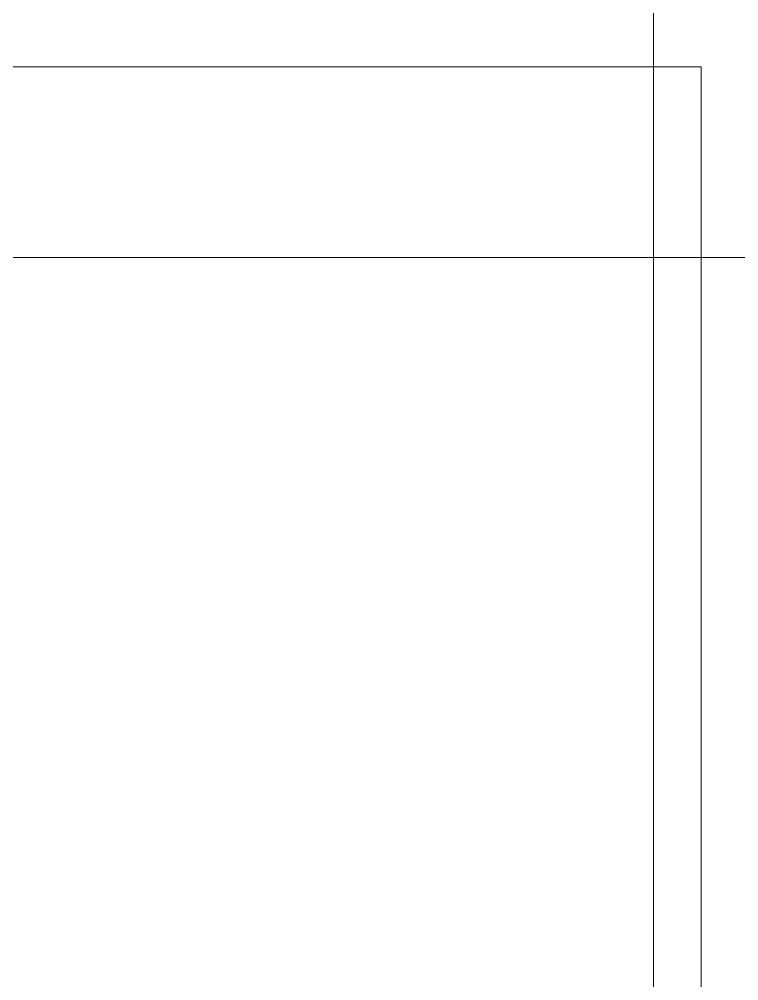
# Model space of a CAD drawing. Header units: millimetres. Extents: x -177800 to -26107, y -132450 to -18386.
# Drawn here: x -166009.52 to -166001.98, y -127449.96 to -127439.87 of the extents above; entities that cross this region are included whole.
import ezdxf

# ---------------------------------------------------------------- set-up
doc = ezdxf.new("R2010")
doc.units = ezdxf.units.MM
doc.layers.add('0-1', color=7, linetype='Continuous', lineweight=5)
doc.layers.add('A-_GENM----_M', color=6, linetype='Continuous', lineweight=9, true_color=0xff00ff)

# ---------------------------------------------------------------- blocks, each defined once
blk = doc.blocks.new('IDA - Toilet Partition - Corner - 950Lx700Width-V18-BLK 2 UPPER ROOF PLAN')
at = {"layer": 'A-_GENM----_M'}
for p, q in [((900, 1783.5), (900, 1785)), ((898, 1769), (898, 1784)), ((898, 1784), (915, 1784)), ((913, 1784), (900, 1784)), ((900, 1784), (900, 3)), ((869.75, 1783.5), (900, 1783.5))]:
    blk.add_line(p, q, dxfattribs=at)
blk = doc.blocks.new('IDA - Toilet Partition - Corner - 950Lx700Width-4450347-BLK 2 UPPER ROOF PLAN')
at = {"layer": 'A-_GENM----_M'}
for p, q in [((0, 1785), (0, 1783.5)), ((0, 1783.5), (30.25, 1783.5))]:
    blk.add_line(p, q, dxfattribs=at)
blk = doc.blocks.new('1599_DB_A_BLK3_1STGD_R21_rvt-1-BLK 2 UPPER ROOF PLAN')
at = {"layer": 'A-_GENM----_M', "rotation": 269.9999999999996}
for name, p in [('IDA - Toilet Partition - Corner - 950Lx700Width-V18-BLK 2 UPPER ROOF PLAN', (-167786.372, -126542.373)), ('IDA - Toilet Partition - Corner - 950Lx700Width-4450347-BLK 2 UPPER ROOF PLAN', (-167786.372, -127442.373))]:
    blk.add_blockref(name, p, dxfattribs=at)

msp = doc.modelspace()

# ---------------------------------------------------------------- block references
at = {"layer": '0-1'}
msp.add_blockref('1599_DB_A_BLK3_1STGD_R21_rvt-1-BLK 2 UPPER ROOF PLAN', (0, 0), dxfattribs=at)

doc.saveas('drawing.dxf')
